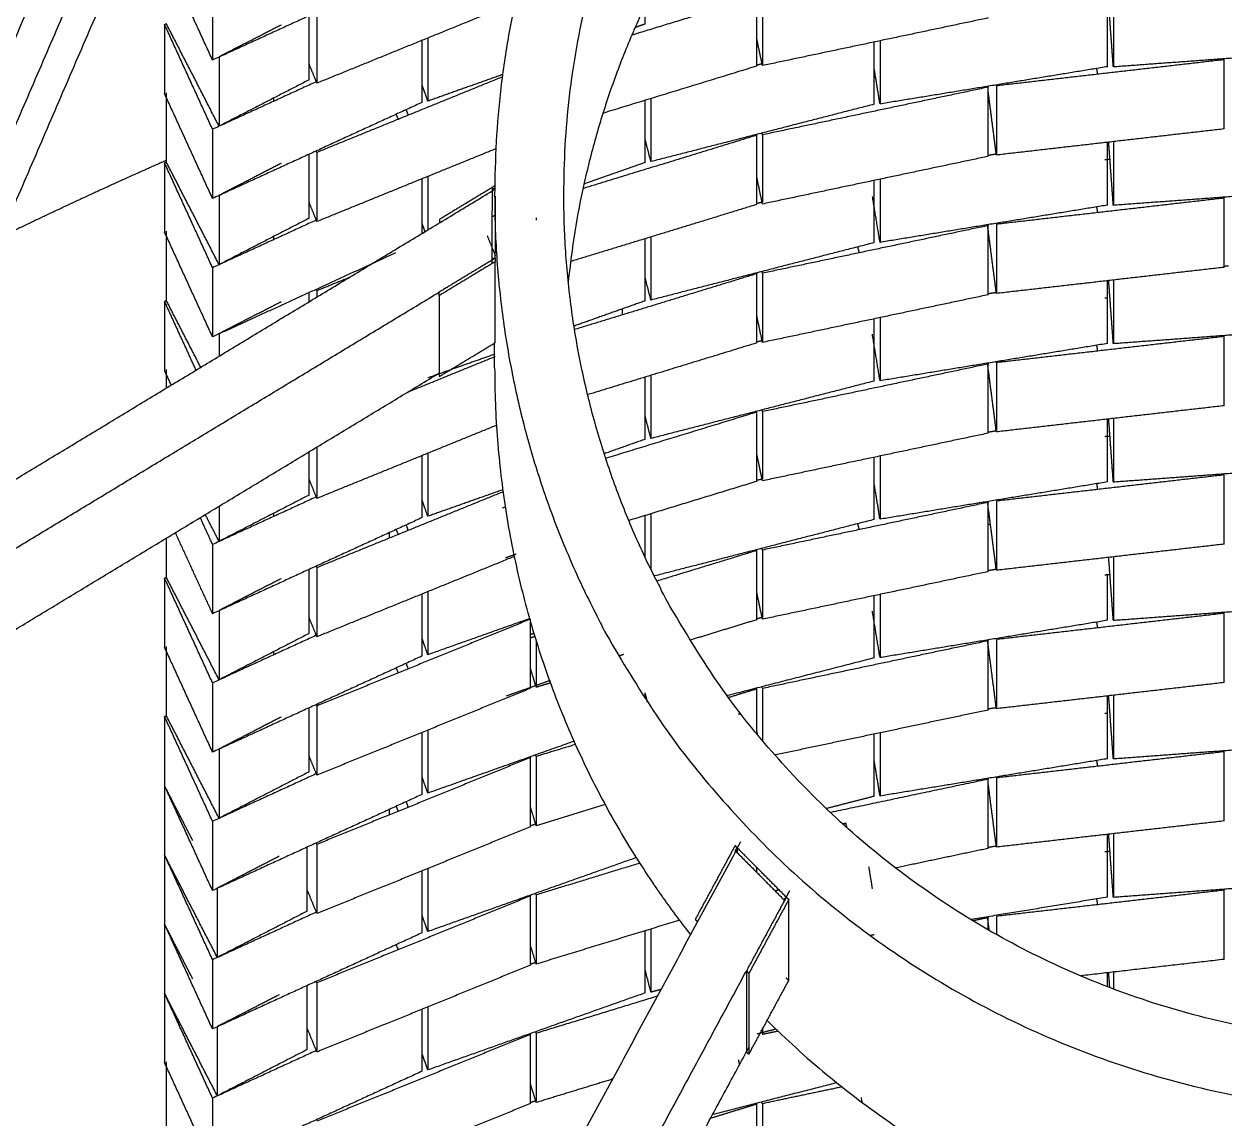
# Model space of a CAD drawing. Header units: millimetres. Extents: x 507.9 to 541, y 40.2 to 69.3.
# Drawn here: x 514.291 to 515.332, y 48.396 to 49.346 of the extents above; entities that cross this region are included whole.
import ezdxf

# ---------------------------------------------------------------- set-up
doc = ezdxf.new("R2010")
doc.units = ezdxf.units.MM
doc.layers.add('Make2D$Visible$Curves', color=7, linetype='Continuous', true_color=0x000000)

msp = doc.modelspace()

# ---------------------------------------------------------------- linework, layer by layer
at = {"layer": 'Make2D$Visible$Curves', "color": 18, "lineweight": -3, "true_color": 0x000000}
for points, weights, knots in [([(516.15775, 49.6374), (515.71776, 50.30017), (515.05499, 49.86017), (514.69947, 49.62414), (514.69947, 49.1974)], [1, 0.707106781187, 1, 0.818200206403, 0.862087884068], [0, 0, 0, 1.2496035, 1.2496035, 2.0252366, 2.0252366, 2.0252366]), ([(514.75947, 49.1974), (514.75947, 49.59196), (515.08818, 49.81018), (515.70095, 50.21699), (516.10777, 49.60422)], [0.862087884068, 0.818200206403, 1, 0.707106781187, 1], [-2.0252366, -2.0252366, -2.0252366, -1.2496035, -1.2496035, 0, 0, 0]), ([(515.16107, 49.70276), (515.1234, 49.68356), (515.08818, 49.66018), (514.79873, 49.46802), (514.7633, 49.1224)], [0.957182128991, 0.976744613396, 1, 0.836360968202, 0.855571732902], [1.15038644, 1.15038644, 1.15038644, 1.24960353, 1.24960353, 1.94775527, 1.94775527, 1.94775527]), ([(514.38795, 49.57545), (514.14004, 49.43929), (513.93252, 49.24711), (513.92976, 49.24456), (513.92702, 49.242)], [0.919093235242, 0.951523222837, 1, 0.999324469359, 0.998652054814], [3.14542537, 3.14542537, 3.14542537, 3.769279, 3.769279, 3.77797248, 3.77797248, 3.77797248]), ([(514.69947, 49.19685), (514.69963, 48.95712), (514.83222, 48.7574), (515.27222, 48.09464), (515.93499, 48.53464), (516.29051, 48.77066), (516.29051, 49.1974)], [0.862148043137, 0.889030957083, 1, 0.707106781187, 1, 0.818200206403, 0.862087884068], [2.0257673, 2.0257673, 2.0257673, 2.4992071, 2.4992071, 3.7488106, 3.7488106, 4.5244436, 4.5244436, 4.5244436]), ([(516.23051, 49.1974), (516.23051, 48.80285), (515.9018, 48.58462), (515.28902, 48.17781), (514.88221, 48.79059), (514.75947, 48.97548), (514.75947, 49.1974)], [0.862087884068, 0.818200206403, 1, 0.707106781187, 1, 0.888906574783, 0.862087884068], [-4.5244436, -4.5244436, -4.5244436, -3.7488106, -3.7488106, -2.4992071, -2.4992071, -2.0252366, -2.0252366, -2.0252366]), ([(514.69947, 49.0474), (514.69947, 48.80738), (514.83222, 48.6074), (514.84987, 48.58083), (514.86958, 48.55575)], [0.862087884068, 0.888906574783, 1, 0.983661827682, 0.969146407531], [2.02523659, 2.02523659, 2.02523659, 2.49920706, 2.49920706, 2.56891245, 2.56891245, 2.56891245])]:
    msp.add_rational_spline(points, weights, degree=2, knots=knots, dxfattribs=at)
for points in [[(514.5064, 49.8504), (514.28919, 49.34632), (514.07198, 48.84224)], [(514.11484, 48.86554), (514.32614, 49.35566), (514.53744, 49.84577)], [(514.13001, 48.83405), (514.34132, 49.32416), (514.55262, 49.81428)], [(514.31907, 49.4151), (514.25404, 49.37392), (514.18901, 49.33274)], [(514.45485, 49.31433), (514.43401, 49.35978), (514.41317, 49.40523)], [(514.63665, 49.39768), (514.54575, 49.35601), (514.45485, 49.31433)], [(514.45485, 49.37433), (514.45485, 49.34433), (514.45485, 49.31433)], [(514.71727, 49.36424), (514.6313, 49.32928), (514.54534, 49.29432)], [(514.92678, 49.36909), (514.87281, 49.35256), (514.81884, 49.33604)], [(514.92678, 49.30909), (514.92678, 49.33909), (514.92678, 49.36909)], [(514.93177, 49.36952), (514.93177, 49.33952), (514.93177, 49.30952)], [(514.54534, 49.35432), (514.54534, 49.32432), (514.54534, 49.29432)], [(514.83004, 49.34561), (514.83004, 49.3537), (514.83004, 49.36179)], [(515.23109, 49.30861), (515.23109, 49.33582), (515.23109, 49.36303)], [(515.23609, 49.30837), (515.23408, 49.33576), (515.23207, 49.36314)], [(515.23609, 49.36361), (515.23609, 49.33599), (515.23609, 49.30837)], [(514.41317, 49.34523), (514.4139, 49.34557), (514.41462, 49.3459)], [(514.45485, 49.25433), (514.43401, 49.29978), (514.41317, 49.34523)], [(514.41317, 49.34523), (514.41317, 49.31523), (514.41317, 49.28523)], [(514.46049, 49.25703), (514.43761, 49.30149), (514.41472, 49.34594)], [(514.51424, 49.3447), (514.48737, 49.33087), (514.46049, 49.31703)], [(514.53857, 49.29722), (514.53857, 49.32497), (514.53857, 49.35271)], [(514.83004, 49.34561), (514.82573, 49.34408), (514.82143, 49.34255)], [(515.12746, 49.35082), (515.02961, 49.33017), (514.93177, 49.30952)], [(514.64154, 49.33344), (514.64154, 49.30611), (514.64154, 49.27877)], [(514.93177, 49.30952), (514.92925, 49.32145), (514.92673, 49.33338)], [(514.63665, 49.27768), (514.63665, 49.30469), (514.63665, 49.33171)], [(515.02871, 49.27605), (515.02871, 49.30301), (515.02871, 49.32998)], [(515.03372, 49.33103), (515.03372, 49.30365), (515.03372, 49.27626)], [(515.43555, 49.32303), (515.33582, 49.3157), (515.23609, 49.30837)], [(514.46049, 49.31703), (514.46049, 49.28703), (514.46049, 49.25703)], [(515.33152, 49.31456), (515.2331, 49.30326), (515.13467, 49.29196)], [(515.33196, 49.31541), (515.33201, 49.31502), (515.33207, 49.31463)], [(515.33207, 49.25463), (515.33207, 49.28463), (515.33207, 49.31463)], [(514.54534, 49.29432), (514.54195, 49.30264), (514.53857, 49.31096)], [(514.70646, 49.30179), (514.674, 49.29028), (514.64154, 49.27877)], [(514.92678, 49.30909), (514.8603, 49.28873), (514.79383, 49.26838)], [(514.93186, 49.31115), (514.92945, 49.31053), (514.92704, 49.30992)], [(515.03372, 49.27626), (515.03121, 49.2916), (515.02869, 49.30695)], [(515.23109, 49.30861), (515.1324, 49.29243), (515.03372, 49.27626)], [(515.22149, 49.30717), (515.22191, 49.3046), (515.22233, 49.30202)], [(514.54569, 49.29598), (514.50027, 49.27515), (514.45485, 49.25433)], [(514.53857, 49.29722), (514.49953, 49.27713), (514.46049, 49.25703)], [(514.70627, 49.29976), (514.6258, 49.26704), (514.54534, 49.23432)], [(514.64154, 49.27877), (514.6391, 49.28567), (514.63665, 49.29256)], [(515.12729, 49.2916), (515.12738, 49.29121), (515.12746, 49.29082)], [(515.13467, 49.29196), (515.13459, 49.2926), (515.1345, 49.29324)], [(515.13467, 49.29196), (515.13467, 49.26241), (515.13467, 49.23287)], [(514.45485, 49.19433), (514.43401, 49.23978), (514.41317, 49.28523)], [(514.41472, 49.28594), (514.41472, 49.25594), (514.41472, 49.22594)], [(514.50767, 49.28132), (514.50767, 49.27993), (514.50767, 49.27855)], [(514.83501, 49.28099), (514.83501, 49.25362), (514.83501, 49.22626)], [(515.12746, 49.29082), (515.02961, 49.27017), (514.93177, 49.24952)], [(515.12746, 49.23145), (515.12746, 49.26113), (515.12746, 49.29082)], [(515.13467, 49.23196), (515.13106, 49.25982), (515.12746, 49.28768)], [(514.63665, 49.27768), (514.54575, 49.23601), (514.45485, 49.19433)], [(514.6246, 49.26655), (514.62375, 49.26896), (514.62289, 49.27137)], [(514.83004, 49.22561), (514.83004, 49.25254), (514.83004, 49.27947)], [(515.02871, 49.27605), (514.93186, 49.25115), (514.83501, 49.22626)], [(514.61392, 49.26726), (514.6149, 49.26513), (514.61587, 49.263)], [(514.45485, 49.25433), (514.45485, 49.22433), (514.45485, 49.19433)], [(514.92656, 49.24979), (514.92667, 49.24944), (514.92678, 49.24909)], [(514.93177, 49.24952), (514.93161, 49.25028), (514.93145, 49.25105)], [(515.33207, 49.25463), (515.23337, 49.24329), (515.13467, 49.23196)], [(514.92678, 49.24909), (514.85167, 49.22609), (514.77656, 49.20309)], [(514.83501, 49.22626), (514.83253, 49.23592), (514.83004, 49.24559)], [(514.92678, 49.18986), (514.92678, 49.21947), (514.92678, 49.24909)], [(514.93177, 49.24952), (514.93177, 49.22026), (514.93177, 49.19099)], [(515.23109, 49.18861), (515.23109, 49.21582), (515.23109, 49.24303)], [(515.23609, 49.18837), (515.23408, 49.21576), (515.23207, 49.24314)], [(515.23609, 49.24361), (515.23609, 49.21599), (515.23609, 49.18837)], [(514.53857, 49.17722), (514.53857, 49.20497), (514.53857, 49.23271)], [(514.54534, 49.23432), (514.54508, 49.23495), (514.54482, 49.23558)], [(514.70079, 49.23753), (514.62306, 49.20593), (514.54534, 49.17432)], [(514.54534, 49.23432), (514.54534, 49.20432), (514.54534, 49.17432)], [(515.12746, 49.23082), (515.02961, 49.21017), (514.93177, 49.18952)], [(515.13484, 49.23283), (515.1311, 49.23222), (515.12736, 49.23161)], [(514.41317, 49.22523), (514.41412, 49.22567), (514.41506, 49.2261)], [(514.45485, 49.13433), (514.43401, 49.17978), (514.41317, 49.22523)], [(514.41317, 49.22523), (514.41317, 49.19523), (514.41317, 49.16523)], [(514.46049, 49.13703), (514.43761, 49.18149), (514.41472, 49.22594)], [(514.51424, 49.2247), (514.48737, 49.21087), (514.46049, 49.19703)], [(514.83004, 49.22561), (514.80369, 49.21626), (514.77734, 49.20692)], [(515.22876, 49.2281), (515.2311, 49.22827), (515.23343, 49.22844)], [(514.63665, 49.16435), (514.63665, 49.1879), (514.63665, 49.21145)], [(514.64154, 49.21393), (514.64154, 49.19052), (514.64154, 49.1671)], [(514.93177, 49.18952), (514.92926, 49.20139), (514.92676, 49.21326)], [(515.02871, 49.15605), (515.02871, 49.18301), (515.02871, 49.20998)], [(515.03372, 49.21103), (515.03372, 49.18365), (515.03372, 49.15626)], [(514.14417, 48.86636), (514.42211, 49.03442), (514.70006, 49.20248)], [(514.70025, 49.20559), (514.67591, 49.19087), (514.65156, 49.17615)], [(514.69725, 49.2026), (514.69716, 49.1726), (514.69707, 49.1426)], [(514.70025, 49.20259), (514.69875, 49.2026), (514.69725, 49.2026)], [(515.43555, 49.20303), (515.33582, 49.1957), (515.23609, 49.18837)], [(514.46049, 49.19703), (514.46049, 49.16703), (514.46049, 49.13703)], [(514.54534, 49.17432), (514.54195, 49.18264), (514.53857, 49.19096)], [(514.69947, 49.19685), (514.69947, 49.19713), (514.69947, 49.1974)], [(514.70007, 49.14259), (514.70015, 49.16954), (514.70023, 49.19649)], [(514.92678, 49.18909), (514.8461, 49.16439), (514.76543, 49.13969)], [(514.93191, 49.19117), (514.92934, 49.19051), (514.92678, 49.18985)], [(515.03372, 49.15626), (515.03046, 49.17617), (515.02719, 49.19608)], [(515.23109, 49.18861), (515.1324, 49.17243), (515.03372, 49.15626)], [(515.33207, 49.19463), (515.23337, 49.18329), (515.13467, 49.17196)], [(515.33196, 49.19541), (515.33201, 49.19502), (515.33207, 49.19463)], [(515.33207, 49.13463), (515.33207, 49.16463), (515.33207, 49.19463)], [(514.53857, 49.17722), (514.49953, 49.15713), (514.46049, 49.13703)], [(514.70046, 49.17966), (514.69899, 49.17914), (514.69753, 49.17862)], [(514.73554, 49.17765), (514.73554, 49.17653), (514.73554, 49.1754)], [(515.22151, 49.18704), (515.22192, 49.18453), (515.22233, 49.18202)], [(514.54519, 49.17575), (514.50002, 49.15504), (514.45485, 49.13433)], [(514.63911, 49.16563), (514.63788, 49.1691), (514.63665, 49.17256)], [(514.65156, 49.17615), (514.65156, 49.17465), (514.65156, 49.17315)], [(515.12746, 49.17082), (515.02961, 49.15017), (514.93177, 49.12952)], [(515.13467, 49.11196), (515.13088, 49.14124), (515.12709, 49.17053)], [(515.12729, 49.1716), (515.12738, 49.17121), (515.12746, 49.17082)], [(515.12746, 49.11082), (515.12746, 49.14082), (515.12746, 49.17082)], [(515.13467, 49.17196), (515.13467, 49.14196), (515.13467, 49.11196)], [(514.45485, 49.07433), (514.43401, 49.11978), (514.41317, 49.16523)], [(514.41472, 49.16594), (514.41472, 49.13594), (514.41472, 49.10594)], [(514.50767, 49.16132), (514.50767, 49.15993), (514.50767, 49.15855)], [(514.69293, 49.16229), (514.6965, 49.15352), (514.70007, 49.14474)], [(514.83004, 49.10561), (514.83004, 49.13254), (514.83004, 49.15947)], [(514.83501, 49.16099), (514.83501, 49.13362), (514.83501, 49.10626)], [(515.02871, 49.15605), (514.93186, 49.13115), (514.83501, 49.10626)], [(514.61356, 49.14709), (514.5342, 49.11071), (514.45485, 49.07433)], [(515.01419, 49.15257), (515.01488, 49.14989), (515.01557, 49.1472)], [(514.70006, 49.13959), (514.67571, 49.12487), (514.65137, 49.11015)], [(514.70007, 49.14259), (514.67572, 49.12787), (514.65138, 49.11315)], [(514.69707, 49.1426), (514.69707, 49.14019), (514.69707, 49.13778)], [(514.69707, 49.1426), (514.69857, 49.1426), (514.70007, 49.14259)], [(514.70007, 49.14259), (514.70006, 49.14109), (514.70006, 49.13959)], [(514.70006, 49.06938), (514.70006, 49.10449), (514.70006, 49.13959)], [(515.336, 49.13571), (515.33403, 49.13557), (515.33207, 49.13542)], [(514.45485, 49.13433), (514.45485, 49.10433), (514.45485, 49.07433)], [(514.57259, 49.1254), (514.55896, 49.11986), (514.54534, 49.11432)], [(514.92678, 49.12909), (514.84778, 49.1049), (514.76878, 49.08071)], [(514.83501, 49.10626), (514.83253, 49.11592), (514.83004, 49.12559)], [(514.91966, 49.12691), (514.91955, 49.12743), (514.91944, 49.12796)], [(514.92656, 49.12979), (514.92667, 49.12944), (514.92678, 49.12909)], [(514.92678, 49.06909), (514.92678, 49.09909), (514.92678, 49.12909)], [(514.93177, 49.12952), (514.93157, 49.13044), (514.93138, 49.13137)], [(514.93177, 49.12952), (514.93177, 49.09952), (514.93177, 49.06952)], [(515.33207, 49.13463), (515.23337, 49.12329), (515.13467, 49.11196)], [(514.43551, 49.11547), (514.43576, 49.11559), (514.43602, 49.11571)], [(514.54534, 49.11432), (514.54508, 49.11495), (514.54482, 49.11558)], [(514.54534, 49.11432), (514.54534, 49.11162), (514.54534, 49.10893)], [(515.23109, 49.06861), (515.23109, 49.09582), (515.23109, 49.12303)], [(515.23609, 49.06837), (515.23408, 49.09576), (515.23207, 49.12314)], [(515.23609, 49.12361), (515.23609, 49.09599), (515.23609, 49.06837)], [(514.0878, 48.77239), (514.36954, 48.94274), (514.65127, 49.11309)], [(514.41317, 49.10523), (514.41388, 49.10556), (514.41459, 49.10588)], [(514.44053, 49.04556), (514.42685, 49.07539), (514.41317, 49.10523)], [(514.41317, 49.10523), (514.41317, 49.07523), (514.41317, 49.04523)], [(514.44455, 49.04799), (514.42964, 49.07697), (514.41472, 49.10594)], [(514.51424, 49.1047), (514.48737, 49.09087), (514.46049, 49.07703)], [(514.53857, 49.10483), (514.53857, 49.10877), (514.53857, 49.11271)], [(514.65137, 49.11015), (514.65137, 49.11165), (514.65138, 49.11315)], [(514.65137, 49.11015), (514.65137, 49.07505), (514.65137, 49.03994)], [(514.83004, 49.10561), (514.79918, 49.09466), (514.76831, 49.08372)], [(515.12746, 49.11082), (515.02961, 49.09017), (514.93177, 49.06952)], [(515.13467, 49.1128), (515.13091, 49.11219), (515.12715, 49.11157)], [(515.22876, 49.1081), (515.22994, 49.10819), (515.23112, 49.10827)], [(514.81012, 49.09899), (514.81012, 49.09618), (514.81012, 49.09337)], [(514.93177, 49.06952), (514.92927, 49.08135), (514.92678, 49.09318)], [(515.02871, 49.03605), (515.02871, 49.06301), (515.02871, 49.08998)], [(515.03372, 49.09103), (515.03372, 49.06365), (515.03372, 49.03626)], [(514.46049, 49.07703), (514.46049, 49.06733), (514.46049, 49.05762)], [(515.03372, 49.03626), (515.03041, 49.05643), (515.02711, 49.0766)], [(515.33207, 49.07463), (515.23337, 49.06329), (515.13467, 49.05196)], [(515.43555, 49.08303), (515.33582, 49.0757), (515.23609, 49.06837)], [(515.33196, 49.07541), (515.33201, 49.07502), (515.33207, 49.07463)], [(515.33207, 49.01463), (515.33207, 49.04463), (515.33207, 49.07463)], [(514.65137, 49.03994), (514.67571, 49.05466), (514.70006, 49.06938)], [(514.69947, 49.0474), (514.69947, 49.05838), (514.69947, 49.06935)], [(514.92678, 49.06909), (514.85358, 49.04668), (514.78039, 49.02427)], [(514.93184, 49.07115), (514.92943, 49.07053), (514.92702, 49.06991)], [(515.23109, 49.06861), (515.1324, 49.05243), (515.03372, 49.03626)], [(515.2215, 49.0671), (515.22192, 49.06456), (515.22233, 49.06202)], [(514.69987, 49.05716), (514.66184, 49.04169), (514.62381, 49.02623)], [(514.69967, 49.05938), (514.67061, 49.04908), (514.64154, 49.03877)], [(515.13467, 49.05196), (515.13462, 49.05237), (515.13456, 49.05279)], [(515.13467, 49.05196), (515.13467, 49.02257), (515.13467, 48.99318)], [(514.11072, 48.71604), (514.38094, 48.87943), (514.65117, 49.04282)], [(514.41899, 49.03253), (514.41608, 49.03888), (514.41317, 49.04523)], [(514.41472, 49.04594), (514.41472, 49.03795), (514.41472, 49.02995)], [(515.12746, 49.05082), (515.02961, 49.03017), (514.93177, 49.00952)], [(515.13467, 48.99196), (515.13087, 49.02131), (515.12707, 49.05067)], [(515.12728, 49.05166), (515.12737, 49.05124), (515.12746, 49.05082)], [(515.12746, 48.99082), (515.12746, 49.02082), (515.12746, 49.05082)], [(514.83004, 48.98561), (514.83004, 49.01254), (514.83004, 49.03947)], [(514.83501, 49.04099), (514.83501, 49.01362), (514.83501, 48.98626)], [(515.02871, 49.03605), (514.93186, 49.01115), (514.83501, 48.98626)], [(514.93177, 49.00952), (514.9316, 49.01031), (514.93143, 49.0111)], [(515.33207, 49.01463), (515.23337, 49.00329), (515.13467, 48.99196)], [(514.92678, 49.00909), (514.86144, 48.98908), (514.79611, 48.96908)], [(514.83501, 48.98626), (514.83253, 48.99592), (514.83004, 49.00559)], [(514.92656, 49.00979), (514.92667, 49.00944), (514.92678, 49.00909)], [(514.92678, 48.94909), (514.92678, 48.97909), (514.92678, 49.00909)], [(514.93177, 49.00952), (514.93177, 48.98019), (514.93177, 48.95086)], [(515.23109, 48.94861), (515.23109, 48.97582), (515.23109, 49.00303)], [(515.23609, 48.94837), (515.23408, 48.97576), (515.23207, 49.00314)], [(515.23609, 49.00375), (515.23609, 48.97606), (515.23609, 48.94837)], [(514.70122, 48.99771), (514.62328, 48.96601), (514.54534, 48.93432)], [(515.12746, 48.99082), (515.02961, 48.97017), (514.93177, 48.94952)], [(515.13485, 48.99283), (515.13119, 48.99223), (515.12753, 48.99163)], [(514.83004, 48.98561), (514.81235, 48.97934), (514.79467, 48.97306)], [(515.22876, 48.9881), (515.23092, 48.98826), (515.23308, 48.98842)], [(514.53857, 48.93722), (514.53857, 48.95598), (514.53857, 48.97474)], [(514.54534, 48.97883), (514.54534, 48.95733), (514.54534, 48.93584)], [(514.63665, 48.91768), (514.63665, 48.94457), (514.63665, 48.97145)], [(514.64154, 48.97344), (514.64154, 48.94611), (514.64154, 48.91877)], [(514.93177, 48.94952), (514.92927, 48.96135), (514.92678, 48.97318)], [(515.02871, 48.91605), (515.02871, 48.94301), (515.02871, 48.96998)], [(515.03372, 48.97111), (515.03372, 48.94368), (515.03372, 48.91626)], [(515.43555, 48.96303), (515.33582, 48.9557), (515.23609, 48.94837)], [(514.54534, 48.93432), (514.54195, 48.94264), (514.53857, 48.95096)], [(514.92678, 48.94909), (514.87135, 48.93212), (514.81592, 48.91514)], [(514.93189, 48.95116), (514.92935, 48.95051), (514.92681, 48.94986)], [(515.23109, 48.94861), (515.1324, 48.93243), (515.03372, 48.91626)], [(515.33207, 48.95463), (515.23337, 48.94329), (515.13467, 48.93196)], [(515.33207, 48.89463), (515.33207, 48.92463), (515.33207, 48.95463)], [(514.70699, 48.94006), (514.62616, 48.90719), (514.54534, 48.87432)], [(514.70693, 48.94195), (514.67423, 48.93036), (514.64154, 48.91877)], [(515.03372, 48.91626), (515.03122, 48.93153), (515.02871, 48.9468)], [(515.22151, 48.94704), (515.22192, 48.94453), (515.22233, 48.94202)], [(514.54517, 48.93574), (514.50001, 48.91504), (514.45485, 48.89433)], [(514.53857, 48.93722), (514.49953, 48.91713), (514.46049, 48.89703)], [(514.46049, 48.92752), (514.46049, 48.91228), (514.46049, 48.89703)], [(514.64154, 48.91877), (514.6391, 48.92567), (514.63665, 48.93256)], [(514.70626, 48.92615), (514.70755, 48.92655), (514.70883, 48.92694)], [(514.70849, 48.92861), (514.70864, 48.92866), (514.70879, 48.92871)], [(515.12746, 48.93082), (515.02961, 48.91017), (514.93177, 48.88952)], [(515.13467, 48.87196), (515.13087, 48.90134), (515.12706, 48.93073)], [(515.12729, 48.9316), (515.12738, 48.93121), (515.12746, 48.93082)], [(515.12746, 48.87082), (515.12746, 48.90082), (515.12746, 48.93082)], [(515.13467, 48.93196), (515.13467, 48.90196), (515.13467, 48.87196)], [(514.45485, 48.89433), (514.4495, 48.90599), (514.44416, 48.91765)], [(514.46049, 48.89703), (514.4545, 48.90866), (514.44852, 48.92029)], [(514.63665, 48.91768), (514.54575, 48.87601), (514.45485, 48.83433)], [(514.50767, 48.92132), (514.50767, 48.91993), (514.50767, 48.91855)], [(514.83004, 48.88315), (514.83004, 48.90131), (514.83004, 48.91947)], [(514.83501, 48.92103), (514.83501, 48.89687), (514.83501, 48.87271)], [(514.61392, 48.90726), (514.6149, 48.90513), (514.61587, 48.903)], [(514.6246, 48.90655), (514.62375, 48.90896), (514.62289, 48.91137)], [(515.02871, 48.91605), (514.93349, 48.89157), (514.83826, 48.86709)], [(515.01421, 48.91248), (515.01489, 48.90984), (515.01557, 48.9072)], [(515.12766, 48.91181), (515.12857, 48.91192), (515.12949, 48.91202)], [(514.41472, 48.89985), (514.41472, 48.8829), (514.41472, 48.86594)], [(514.45485, 48.83433), (514.43873, 48.86948), (514.42262, 48.90463)], [(514.60812, 48.90508), (514.60812, 48.90247), (514.60812, 48.89985)], [(514.45485, 48.89433), (514.45485, 48.86433), (514.45485, 48.83433)], [(514.71815, 48.88593), (514.71357, 48.88431), (514.709, 48.88269)], [(514.92678, 48.88909), (514.88355, 48.87585), (514.84033, 48.86262)], [(514.91966, 48.88691), (514.91955, 48.88743), (514.91944, 48.88796)], [(514.92678, 48.82909), (514.92678, 48.85909), (514.92678, 48.88909)], [(514.93177, 48.88952), (514.93161, 48.89028), (514.93145, 48.89105)], [(514.93177, 48.88952), (514.93177, 48.85952), (514.93177, 48.82952)], [(515.33207, 48.89463), (515.23337, 48.88329), (515.13467, 48.87196)], [(514.43547, 48.87546), (514.43574, 48.87558), (514.436, 48.8757)], [(514.54534, 48.87432), (514.54508, 48.87495), (514.54482, 48.87558)], [(514.71659, 48.88396), (514.63097, 48.84914), (514.54534, 48.81432)], [(515.23609, 48.82837), (515.23408, 48.85576), (515.23207, 48.88314)], [(515.23609, 48.88361), (515.23609, 48.85599), (515.23609, 48.82837)], [(514.41317, 48.86523), (514.41386, 48.86555), (514.41455, 48.86586)], [(514.45485, 48.77433), (514.43401, 48.81978), (514.41317, 48.86523)], [(514.41317, 48.86523), (514.41317, 48.83523), (514.41317, 48.80523)], [(514.46049, 48.77703), (514.43761, 48.82149), (514.41472, 48.86594)], [(514.51424, 48.8647), (514.48737, 48.85087), (514.46049, 48.83703)], [(514.53857, 48.81722), (514.53857, 48.84497), (514.53857, 48.87271)], [(514.54534, 48.87432), (514.54534, 48.84432), (514.54534, 48.81432)], [(515.12746, 48.87082), (515.02961, 48.85017), (514.93177, 48.82952)], [(515.13467, 48.8728), (515.1313, 48.87225), (515.12792, 48.8717)], [(515.22876, 48.8681), (515.23096, 48.86826), (515.23315, 48.86842)], [(515.23109, 48.82861), (515.23109, 48.84844), (515.23109, 48.86827)], [(514.63665, 48.79768), (514.63665, 48.82457), (514.63665, 48.85145)], [(514.64154, 48.85344), (514.64154, 48.82611), (514.64154, 48.79877)], [(514.93177, 48.82952), (514.92927, 48.84137), (514.92677, 48.85322)], [(515.02871, 48.79605), (515.02871, 48.82301), (515.02871, 48.84998)], [(515.03372, 48.85103), (515.03372, 48.82365), (515.03372, 48.79626)], [(514.46049, 48.83703), (514.46049, 48.80703), (514.46049, 48.77703)], [(515.03372, 48.79626), (515.03043, 48.81636), (515.02713, 48.83645)], [(515.33207, 48.83463), (515.23337, 48.82329), (515.13467, 48.81196)], [(515.43555, 48.84303), (515.33582, 48.8357), (515.23609, 48.82837)], [(515.33207, 48.77463), (515.33207, 48.80463), (515.33207, 48.83463)], [(514.0581, 48.82684), (514.26215, 48.32125), (514.46621, 47.81566)], [(514.54534, 48.81432), (514.54195, 48.82264), (514.53857, 48.83096)], [(514.73024, 48.82951), (514.63779, 48.79191), (514.54534, 48.75432)], [(514.73, 48.83013), (514.68577, 48.81445), (514.64154, 48.79877)], [(514.73061, 48.76966), (514.73061, 48.79966), (514.73061, 48.82966)], [(514.92678, 48.82909), (514.89785, 48.82023), (514.86892, 48.81137)], [(514.93182, 48.83114), (514.92927, 48.83049), (514.92673, 48.82983)], [(515.23109, 48.82861), (515.1324, 48.81243), (515.03372, 48.79626)], [(515.22151, 48.82704), (515.22192, 48.82453), (515.22233, 48.82202)], [(514.54565, 48.81596), (514.50025, 48.79515), (514.45485, 48.77433)], [(514.53857, 48.81722), (514.49953, 48.79713), (514.46049, 48.77703)], [(514.64154, 48.79877), (514.6391, 48.80567), (514.63665, 48.81256)], [(514.73076, 48.8165), (514.73218, 48.81701), (514.73359, 48.81751)], [(514.7309, 48.8137), (514.73279, 48.81427), (514.73467, 48.81485)], [(514.07345, 48.80777), (514.27751, 48.30218), (514.48156, 47.79659)], [(514.45485, 48.71433), (514.43401, 48.75978), (514.41317, 48.80523)], [(514.41472, 48.80594), (514.41472, 48.77594), (514.41472, 48.74594)], [(514.73554, 48.81081), (514.73554, 48.79067), (514.73554, 48.77054)], [(515.12746, 48.81082), (515.02961, 48.79017), (514.93177, 48.76952)], [(515.13467, 48.75196), (515.13088, 48.78124), (515.12709, 48.81052)], [(515.12731, 48.8115), (515.12739, 48.81116), (515.12746, 48.81082)], [(515.12746, 48.75082), (515.12746, 48.78082), (515.12746, 48.81082)], [(515.13467, 48.81196), (515.13467, 48.78248), (515.13467, 48.753)], [(514.4339, 47.75914), (514.22471, 48.27856), (514.01552, 48.79798)], [(514.63665, 48.79768), (514.54575, 48.75601), (514.45485, 48.71433)], [(514.50767, 48.80132), (514.50767, 48.79998), (514.50767, 48.79864)], [(514.81117, 48.79892), (514.80936, 48.79827), (514.80756, 48.79763)], [(515.02871, 48.79605), (514.96498, 48.77967), (514.90124, 48.76328)], [(515.1292, 48.79199), (515.1295, 48.79202), (515.12981, 48.79206)], [(514.61392, 48.78726), (514.6149, 48.78513), (514.61587, 48.783)], [(514.6246, 48.78655), (514.62375, 48.78896), (514.62289, 48.79137)], [(514.73554, 48.77054), (514.73307, 48.77861), (514.73059, 48.78669)], [(514.45485, 48.77433), (514.45485, 48.74433), (514.45485, 48.71433)], [(514.74754, 48.77635), (514.7285, 48.7696), (514.70946, 48.76285)], [(514.74818, 48.77441), (514.74186, 48.77247), (514.73554, 48.77054)], [(514.93177, 48.76952), (514.93161, 48.77028), (514.93145, 48.77105)], [(515.33207, 48.77463), (515.23337, 48.76329), (515.13467, 48.75196)], [(514.73061, 48.76966), (514.63797, 48.73199), (514.54534, 48.69432)], [(514.83004, 48.76074), (514.83004, 48.76322), (514.83004, 48.7657)], [(514.8321, 48.75759), (514.83107, 48.76159), (514.83004, 48.76559)], [(514.92678, 48.76909), (514.91464, 48.76537), (514.90249, 48.76165)], [(514.91966, 48.76691), (514.91955, 48.76743), (514.91944, 48.76796)], [(514.92656, 48.76979), (514.92667, 48.76944), (514.92678, 48.76909)], [(514.92678, 48.73036), (514.92678, 48.74972), (514.92678, 48.76909)], [(514.93177, 48.76952), (514.93177, 48.74694), (514.93177, 48.72435)], [(515.23109, 48.70861), (515.23109, 48.73582), (515.23109, 48.76303)], [(515.23609, 48.70837), (515.23408, 48.73576), (515.23207, 48.76314)], [(515.23609, 48.76361), (515.23609, 48.73599), (515.23609, 48.70837)], [(514.53857, 48.69722), (514.53857, 48.72497), (514.53857, 48.75271)], [(514.54534, 48.75432), (514.54508, 48.75495), (514.54482, 48.75558)], [(514.54534, 48.75432), (514.54534, 48.72432), (514.54534, 48.69432)], [(515.12746, 48.75082), (515.03523, 48.73135), (514.943, 48.71189)], [(515.13412, 48.75271), (515.13079, 48.75217), (515.12746, 48.75162)], [(514.41317, 48.74523), (514.41408, 48.74565), (514.41498, 48.74606)], [(514.45485, 48.65433), (514.43401, 48.69978), (514.41317, 48.74523)], [(514.41317, 48.74523), (514.41317, 48.71523), (514.41317, 48.68523)], [(514.46049, 48.65703), (514.43761, 48.70149), (514.41472, 48.74594)], [(514.51424, 48.7447), (514.48737, 48.73087), (514.46049, 48.71703)], [(514.91112, 48.74736), (514.91196, 48.74754), (514.9128, 48.74772)], [(515.22876, 48.7481), (515.22993, 48.74819), (515.23109, 48.74827)], [(514.63665, 48.67768), (514.63665, 48.70457), (514.63665, 48.73145)], [(514.64154, 48.73344), (514.64154, 48.70611), (514.64154, 48.67877)], [(514.92757, 48.72939), (514.92718, 48.73128), (514.92678, 48.73318)], [(515.02871, 48.67605), (515.02871, 48.70301), (515.02871, 48.72998)], [(515.03372, 48.73106), (515.03372, 48.70366), (515.03372, 48.67626)], [(514.7687, 48.72386), (514.70512, 48.70131), (514.64154, 48.67877)], [(514.76954, 48.72094), (514.75254, 48.71574), (514.73554, 48.71054)], [(515.43555, 48.72303), (515.33582, 48.7157), (515.23609, 48.70837)], [(514.46049, 48.71703), (514.46049, 48.68703), (514.46049, 48.65703)], [(514.54534, 48.69432), (514.54195, 48.70264), (514.53857, 48.71096)], [(514.73061, 48.70966), (514.63797, 48.67199), (514.54534, 48.63432)], [(514.73036, 48.71026), (514.73048, 48.70996), (514.73061, 48.70966)], [(514.73061, 48.64966), (514.73061, 48.67966), (514.73061, 48.70966)], [(514.73554, 48.71054), (514.73532, 48.71124), (514.73511, 48.71195)], [(514.73554, 48.71054), (514.73554, 48.68054), (514.73554, 48.65054)], [(515.23109, 48.70861), (515.1324, 48.69243), (515.03372, 48.67626)], [(515.33207, 48.71463), (515.23337, 48.70329), (515.13467, 48.69196)], [(515.33207, 48.65463), (515.33207, 48.68463), (515.33207, 48.71463)], [(515.03372, 48.67626), (515.03122, 48.69153), (515.02871, 48.7068)], [(515.22151, 48.70704), (515.22192, 48.70453), (515.22233, 48.70202)], [(514.54516, 48.69573), (514.5, 48.67503), (514.45485, 48.65433)], [(514.53857, 48.69722), (514.49953, 48.67713), (514.46049, 48.65703)], [(514.64154, 48.67877), (514.6391, 48.68567), (514.63665, 48.69256)], [(515.12746, 48.69082), (515.05924, 48.67642), (514.99102, 48.66202)], [(515.12733, 48.69142), (515.12739, 48.69112), (515.12746, 48.69082)], [(515.13467, 48.63196), (515.13105, 48.65995), (515.12742, 48.68795)], [(515.12746, 48.63082), (515.12746, 48.66082), (515.12746, 48.69082)], [(515.13467, 48.69196), (515.13462, 48.69237), (515.13456, 48.69279)], [(515.13467, 48.69196), (515.13467, 48.66196), (515.13467, 48.63196)], [(514.45485, 48.59433), (514.43401, 48.63978), (514.41317, 48.68523)], [(514.43759, 48.6378), (514.42538, 48.66152), (514.41317, 48.68523)], [(514.41317, 48.68523), (514.41317, 48.65523), (514.41317, 48.62523)], [(514.63665, 48.67768), (514.54575, 48.63601), (514.45485, 48.59433)], [(514.61392, 48.66726), (514.6149, 48.66513), (514.61587, 48.663)], [(514.6246, 48.66655), (514.62375, 48.66896), (514.62289, 48.67137)], [(514.79531, 48.66884), (514.76543, 48.65969), (514.73554, 48.65054)], [(515.02871, 48.67605), (515.00801, 48.67073), (514.9873, 48.66541)], [(514.60812, 48.66503), (514.60812, 48.66244), (514.60812, 48.65985)], [(514.73554, 48.65054), (514.73307, 48.65859), (514.73061, 48.66665)], [(514.45485, 48.65433), (514.45485, 48.62433), (514.45485, 48.59433)], [(514.73061, 48.64966), (514.63797, 48.61199), (514.54534, 48.57432)], [(514.73558, 48.65211), (514.73286, 48.65115), (514.73014, 48.65019)], [(515.0016, 48.65233), (515.00271, 48.65262), (515.00382, 48.6529)], [(515.00382, 48.6529), (515.00431, 48.65097), (515.00481, 48.64904)], [(515.33207, 48.65463), (515.23337, 48.64329), (515.13467, 48.63196)], [(514.472, 47.82028), (514.69256, 48.2285), (514.91312, 48.63673)], [(514.54534, 48.63432), (514.54508, 48.63495), (514.54482, 48.63558)], [(515.23109, 48.58861), (515.23109, 48.61582), (515.23109, 48.64303)], [(515.23609, 48.58837), (515.23408, 48.61576), (515.23207, 48.64314)], [(515.23609, 48.64361), (515.23609, 48.61599), (515.23609, 48.58837)], [(514.45485, 48.53433), (514.43401, 48.57978), (514.41317, 48.62523)], [(514.41317, 48.62523), (514.41317, 48.59523), (514.41317, 48.56523)], [(514.45894, 48.53632), (514.43606, 48.58078), (514.41317, 48.62523)], [(514.53702, 48.57651), (514.53702, 48.60426), (514.53702, 48.632)], [(514.54534, 48.63432), (514.54534, 48.60492), (514.54534, 48.57552)], [(514.90799, 48.63326), (514.89072, 48.6013), (514.87346, 48.56935)], [(514.9101, 48.63113), (514.90904, 48.63007), (514.90798, 48.62902)], [(514.90798, 48.62902), (514.90798, 48.62811), (514.90798, 48.62719)], [(514.9101, 48.63113), (514.90905, 48.6322), (514.90799, 48.63326)], [(514.90872, 48.62827), (514.9295, 48.60737), (514.95027, 48.58646)], [(514.9524, 48.58858), (514.93125, 48.60986), (514.9101, 48.63113)], [(514.9101, 48.62688), (514.9101, 48.629), (514.9101, 48.63113)], [(515.12746, 48.63082), (515.08736, 48.62235), (515.04726, 48.61389)], [(515.13508, 48.63287), (515.13127, 48.63225), (515.12746, 48.63162)], [(515.22876, 48.6281), (515.23096, 48.62826), (515.23315, 48.62842)], [(514.51269, 48.62399), (514.48581, 48.61015), (514.45894, 48.59632)], [(514.82233, 48.62287), (514.73194, 48.59082), (514.64154, 48.55877)], [(514.82532, 48.61802), (514.78043, 48.60428), (514.73554, 48.59054)], [(515.02704, 48.59703), (515.02558, 48.60595), (515.02411, 48.61487)], [(514.63665, 48.55768), (514.63665, 48.58457), (514.63665, 48.61145)], [(514.64154, 48.61344), (514.64154, 48.58611), (514.64154, 48.55877)], [(514.92678, 48.6101), (514.92678, 48.61223), (514.92678, 48.61436)], [(514.45894, 48.59621), (514.45894, 48.56626), (514.45894, 48.53632)], [(514.54534, 48.57432), (514.54118, 48.58455), (514.53702, 48.59478)], [(514.94661, 48.59494), (514.94477, 48.59447), (514.94294, 48.594)], [(514.9524, 48.58858), (514.95391, 48.59138), (514.95542, 48.59417)], [(515.02675, 48.59645), (515.02701, 48.59649), (515.02727, 48.59653)], [(515.33207, 48.59463), (515.23337, 48.58329), (515.13467, 48.57196)], [(515.43555, 48.60303), (515.33582, 48.5957), (515.23609, 48.58837)], [(515.33196, 48.59544), (515.33201, 48.59504), (515.33207, 48.59463)], [(515.33207, 48.53463), (515.33207, 48.56463), (515.33207, 48.59463)], [(514.73061, 48.58966), (514.63797, 48.55199), (514.54534, 48.51432)], [(514.73036, 48.59026), (514.73048, 48.58996), (514.73061, 48.58966)], [(514.73061, 48.52966), (514.73061, 48.55966), (514.73061, 48.58966)], [(514.73554, 48.59054), (514.73532, 48.59124), (514.73511, 48.59195)], [(514.73554, 48.59054), (514.73554, 48.56054), (514.73554, 48.53054)], [(514.9524, 48.58858), (514.93514, 48.55662), (514.91787, 48.52467)], [(514.95452, 48.58645), (514.93725, 48.5545), (514.91999, 48.52254)], [(514.95027, 48.58646), (514.95134, 48.58752), (514.9524, 48.58858)], [(514.95027, 48.58646), (514.95027, 48.58555), (514.95027, 48.58464)], [(514.9524, 48.58858), (514.95346, 48.58752), (514.95452, 48.58645)], [(514.95452, 48.51624), (514.95452, 48.55135), (514.95452, 48.58645)], [(515.23109, 48.58861), (515.17191, 48.57891), (515.11274, 48.56921)], [(515.22151, 48.58704), (515.22192, 48.58453), (515.22233, 48.58202)], [(514.54523, 48.57577), (514.50004, 48.55505), (514.45485, 48.53433)], [(514.53702, 48.57651), (514.49798, 48.55642), (514.45894, 48.53632)], [(514.45485, 48.47433), (514.43401, 48.51978), (514.41317, 48.56523)], [(514.43759, 48.5178), (514.42538, 48.54152), (514.41317, 48.56523)], [(514.41317, 48.56523), (514.41317, 48.53523), (514.41317, 48.50523)], [(514.64154, 48.55877), (514.6391, 48.56567), (514.63665, 48.57256)], [(514.86012, 48.56868), (514.79783, 48.54961), (514.73554, 48.53054)], [(514.87346, 48.56935), (514.87451, 48.56828), (514.87557, 48.56722)], [(515.12684, 48.57068), (515.12061, 48.56937), (515.11438, 48.56805)], [(515.12849, 48.55969), (515.12773, 48.56562), (515.12696, 48.57154)], [(515.12735, 48.57134), (515.1274, 48.57108), (515.12746, 48.57082)], [(515.12746, 48.56029), (515.12746, 48.56555), (515.12746, 48.57082)], [(515.13467, 48.57196), (515.13467, 48.56407), (515.13467, 48.55618)], [(514.63665, 48.55768), (514.54575, 48.51601), (514.45485, 48.47433)], [(514.83004, 48.50561), (514.83004, 48.53254), (514.83004, 48.55947)], [(514.83501, 48.56099), (514.83501, 48.53362), (514.83501, 48.50626)], [(515.02871, 48.55605), (515.02714, 48.55565), (515.02556, 48.55524)], [(514.61392, 48.54726), (514.6149, 48.54513), (514.61587, 48.543)], [(514.73554, 48.53054), (514.73303, 48.53873), (514.73052, 48.54693)], [(514.45485, 48.53433), (514.45485, 48.50433), (514.45485, 48.47433)], [(514.73547, 48.53208), (514.7331, 48.53123), (514.73073, 48.53039)], [(515.33207, 48.53463), (515.27008, 48.52751), (515.2081, 48.52039)], [(514.73061, 48.52966), (514.63797, 48.49199), (514.54534, 48.45432)], [(514.56331, 47.86843), (514.74047, 48.19633), (514.91764, 48.52424)], [(514.83501, 48.50626), (514.83253, 48.51592), (514.83004, 48.52559)], [(514.91787, 48.52467), (514.91787, 48.48956), (514.91787, 48.45446)], [(514.91999, 48.52254), (514.91899, 48.52354), (514.918, 48.52454)], [(514.91999, 48.52254), (514.91999, 48.48744), (514.91999, 48.45233)], [(515.23109, 48.51085), (515.23109, 48.51694), (515.23109, 48.52303)], [(515.23302, 48.51011), (515.23255, 48.51663), (515.23207, 48.52314)], [(515.23609, 48.52361), (515.23609, 48.51628), (515.23609, 48.50895)], [(514.53702, 48.45651), (514.53702, 48.48427), (514.53702, 48.51203)], [(514.54534, 48.51432), (514.54508, 48.51495), (514.54482, 48.51558)], [(514.54534, 48.51432), (514.54534, 48.48494), (514.54534, 48.45556)], [(514.91999, 48.45233), (514.93725, 48.48429), (514.95452, 48.51624)], [(514.95452, 48.51624), (514.95346, 48.51731), (514.9524, 48.51837)], [(514.45485, 48.41433), (514.43401, 48.45978), (514.41317, 48.50523)], [(514.41317, 48.50523), (514.41317, 48.47523), (514.41317, 48.44523)], [(514.45894, 48.41632), (514.43606, 48.46078), (514.41317, 48.50523)], [(514.51269, 48.50399), (514.48581, 48.49015), (514.45894, 48.47632)], [(514.83004, 48.50561), (514.73579, 48.47219), (514.64154, 48.43877)], [(514.84103, 48.50283), (514.78829, 48.48669), (514.73554, 48.47054)], [(514.84396, 48.50856), (514.83949, 48.50741), (514.83501, 48.50626)], [(514.63665, 48.43768), (514.63665, 48.46457), (514.63665, 48.49145)], [(514.64154, 48.49344), (514.64154, 48.46611), (514.64154, 48.43877)], [(514.45894, 48.47632), (514.45894, 48.44632), (514.45894, 48.41632)], [(514.54534, 48.45432), (514.54118, 48.46455), (514.53702, 48.47478)], [(514.73061, 48.46966), (514.63797, 48.43199), (514.54534, 48.39432)], [(514.73036, 48.47026), (514.73048, 48.46996), (514.73061, 48.46966)], [(514.73061, 48.40966), (514.73061, 48.43966), (514.73061, 48.46966)], [(514.73554, 48.47054), (514.73532, 48.47125), (514.7351, 48.47196)], [(514.73554, 48.47054), (514.73554, 48.44107), (514.73554, 48.4116)], [(514.94348, 48.47414), (514.93522, 48.47202), (514.92696, 48.4699)], [(514.93177, 48.47414), (514.93177, 48.47183), (514.93177, 48.46952)], [(514.94535, 48.47239), (514.93856, 48.47095), (514.93177, 48.46952)], [(514.54514, 48.45572), (514.49999, 48.43503), (514.45485, 48.41433)], [(514.53702, 48.45651), (514.49798, 48.43642), (514.45894, 48.41632)], [(514.5945, 47.85595), (514.75724, 48.15716), (514.91999, 48.45837)], [(514.64154, 48.43877), (514.6391, 48.44567), (514.63665, 48.45256)], [(514.91999, 48.45233), (514.91893, 48.4534), (514.91787, 48.45446)], [(514.45485, 48.35433), (514.43401, 48.39978), (514.41317, 48.44523)], [(514.41472, 48.44594), (514.41472, 48.41594), (514.41472, 48.38594)], [(514.91191, 48.44363), (514.91151, 48.4455), (514.91112, 48.44736)], [(514.63665, 48.43768), (514.54575, 48.39601), (514.45485, 48.35433)], [(514.80231, 48.43098), (514.76892, 48.42076), (514.73554, 48.41054)], [(514.99627, 48.42771), (514.94255, 48.4139), (514.88882, 48.40009)], [(514.73511, 48.41195), (514.73284, 48.41936), (514.73057, 48.42676)], [(515.00072, 48.42407), (514.96624, 48.41679), (514.93177, 48.40952)], [(514.45485, 48.41433), (514.45485, 48.38433), (514.45485, 48.35433)], [(514.73061, 48.40966), (514.63797, 48.37199), (514.54534, 48.33432)], [(514.73494, 48.41189), (514.73282, 48.41114), (514.7307, 48.41038)], [(514.73554, 48.41054), (514.7354, 48.411), (514.73526, 48.41146)], [(514.92678, 48.40909), (514.90693, 48.40301), (514.88708, 48.39693)], [(514.91966, 48.40691), (514.91955, 48.40743), (514.91944, 48.40796)], [(514.92678, 48.34909), (514.92678, 48.37909), (514.92678, 48.40909)], [(514.93177, 48.40952), (514.93161, 48.41028), (514.93145, 48.41105)], [(514.93177, 48.40952), (514.93177, 48.37952), (514.93177, 48.34952)], [(515.01822, 48.41084), (515.01788, 48.41289), (515.01754, 48.41494)]]:
    msp.add_open_spline(points, degree=2, dxfattribs=at)
for points, weights in [([(514.41483, 49.22739), (514.34279, 49.19563), (514.27196, 49.16126)], [0.892256061654, 0.888804018906, 0.885659877364]), ([(514.69978, 49.06977), (514.69977, 49.06948), (514.69976, 49.0692)], [0.859839014435, 0.859865425937, 0.859891948418]), ([(514.93579, 48.48158), (515.15377, 48.26616), (515.45994, 48.25265)], [0.92961430165, 0.833734608951, 0.858717463707])]:
    msp.add_rational_spline(points, weights, degree=2, dxfattribs=at)

doc.saveas('drawing.dxf')
